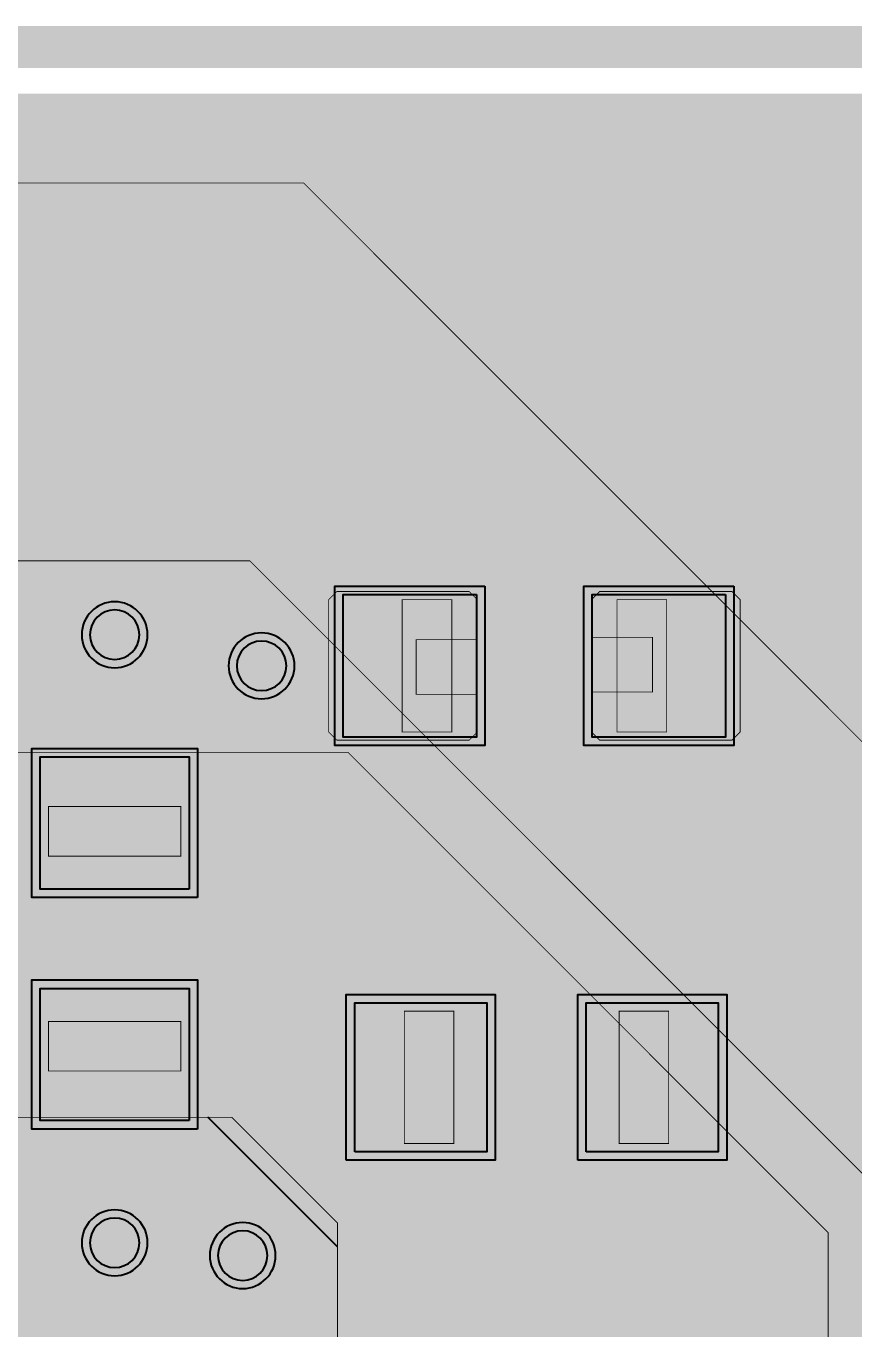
# Model space of a CAD drawing. Header units: millimetres. Extents: x -28.5 to 66.7, y -15.2 to 44.1.
# Drawn here: x 26.77 to 31.78, y 20.25 to 28.13 of the extents above; entities that cross this region are included whole.
import ezdxf

# ---------------------------------------------------------------- set-up
doc = ezdxf.new("R2010")
doc.units = ezdxf.units.MM
doc.header["$MEASUREMENT"] = 0
for name, color, linetype, true_color in [('Board-Outline-Layer', 7, 'Continuous', 0xff00ff), ('Bottom-Layer', 7, 'Continuous', 0x0000ff), ('Component-Marking-Layer', 7, 'Continuous', 0x66ffcc), ('Component-Shape-Layer', 7, 'Continuous', 0x00cccc), ('Hole-Layer', 7, 'Continuous', 0x222222), ('Inner1', 7, 'Continuous', 0x999966), ('Inner2', 7, 'Continuous', 0x008000), ('Multi-Layer', 7, 'Continuous', 0xc0c0c0), ('Pin-Soldering-Layer', 7, 'Continuous', 0xcc9999), ('Top-Layer', 7, 'Continuous', 0xff0000), ('Top-Paste-Mask-Layer', 7, 'Continuous', 0x808080), ('Top-Silkscreen-Layer', 7, 'Continuous', 0xffcc00), ('Top-Solder-Mask-Layer', 7, 'Continuous', 0x800080)]:
    doc.layers.add(name, color=color, linetype=linetype, true_color=true_color)

msp = doc.modelspace()

# ---------------------------------------------------------------- hatches: boundary and pattern name
at = {"layer": 'Bottom-Layer'}
for points in [[(4.9851, 4.9851), (4.4113, 5.4268), (3.7435, 5.7071), (3.0263, 5.8072), (2.3074, 5.7206), (1.6345, 5.4529), (1.0525, 5.022), (0.6001, 4.4566), (0.3073, 3.7942), (0.3073, 24.2059), (0.6117, 23.5245), (1.0849, 22.9474), (1.6934, 22.5153), (2.3942, 22.2588), (3.1379, 22.1961), (3.8718, 22.3315), (4.5441, 22.6555), (5.1072, 23.1451), (5.5215, 23.7659), (5.7576, 24.4738), (5.9961, 24.3165), (6.2801, 24.2846), (6.5476, 24.385), (6.7404, 24.596), (6.8164, 24.8714), (6.7591, 25.1514), (6.581, 25.3748), (6.3208, 25.4931), (6.0354, 25.4803), (5.7868, 25.3394), (5.6335, 25.9725), (5.3385, 26.5533), (4.9176, 27.0504), (4.3934, 27.4372), (3.7942, 27.6927), (34.2059, 27.6927), (33.5435, 27.4), (32.9781, 26.9476), (32.5472, 26.3655), (32.2795, 25.6927), (32.1928, 24.9737), (32.293, 24.2565), (32.5732, 23.5888), (33.015, 23.015), (33.5888, 22.5732), (34.2565, 22.293), (34.9737, 22.1928), (35.6927, 22.2795), (36.3656, 22.5472), (36.9476, 22.9781), (37.4, 23.5435), (37.6927, 24.2059), (37.6927, 3.7942), (37.4, 4.4566), (36.9476, 5.022), (36.3656, 5.4529), (35.6927, 5.7206), (34.9737, 5.8072), (34.2565, 5.7071), (33.5888, 5.4268), (33.015, 4.9851), (32.5732, 4.4113), (32.293, 3.7435), (32.1928, 3.0263), (32.2795, 2.3074), (32.5472, 1.6345), (32.9781, 1.0525), (33.5435, 0.6001), (34.2059, 0.3073), (3.7942, 0.3073), (4.4566, 0.6001), (5.022, 1.0525), (5.4529, 1.6345), (5.7206, 2.3074), (5.8072, 3.0263), (5.7071, 3.7435), (5.4268, 4.4113)], [(9.5352, 8.636), (9.5634, 8.4941), (9.6438, 8.3738), (10.9138, 7.1038), (11.0341, 7.0234), (11.176, 6.9952), (11.2522, 6.9952), (11.0858, 6.7385), (11.0973, 6.4329), (11.2827, 6.1896), (11.5743, 6.0973), (11.8659, 6.1896), (12.0513, 6.4329), (12.0628, 6.7385), (11.8964, 6.9952), (12.4194, 6.9952), (12.8286, 6.586), (12.9214, 6.3113), (13.1495, 6.1325), (13.4383, 6.1079), (13.6933, 6.2457), (13.8311, 6.5007), (13.8066, 6.7896), (13.6277, 7.0177), (13.3531, 7.1104), (12.8352, 7.6282), (12.7149, 7.7086), (12.573, 7.7369), (11.8965, 7.7369), (12.013, 7.8743), (12.074, 8.0439), (12.0718, 8.2241), (12.0067, 8.3922), (12.9026, 8.3922), (12.8285, 8.1419), (12.8887, 7.888), (13.0674, 7.6977), (13.317, 7.6216), (13.7078, 7.2308), (13.8281, 7.1504), (13.97, 7.1222), (23.114, 7.1222), (23.256, 7.1504), (23.3763, 7.2308), (23.4468, 7.3013), (23.4468, 6.4452), (23.0905, 6.0889), (23.1179, 6.3608), (23.0002, 6.6073), (22.7716, 6.7569), (22.4985, 6.7661), (22.2604, 6.6321), (22.1264, 6.394), (22.1356, 6.1209), (22.2852, 5.8923), (22.5318, 5.7746), (22.8036, 5.802), (20.5474, 3.5458), (16.2036, 3.5458), (16.0617, 3.5176), (15.9414, 3.4372), (14.3459, 1.8417), (14.1002, 1.768), (13.9221, 1.5834), (13.8572, 1.3353), (13.9221, 1.0871), (14.1002, 0.9026), (14.3459, 0.8289), (14.4209, 0.7538), (14.5413, 0.6734), (14.6832, 0.6452), (25.6541, 0.6452), (25.796, 0.6734), (25.9163, 0.7538), (33.6633, 8.5008), (33.7437, 8.6211), (33.7719, 8.763), (33.7719, 16.2851), (34.2306, 16.7438), (34.5052, 16.8366), (34.6841, 17.0647), (34.7087, 17.3535), (34.5709, 17.6085), (34.3158, 17.7463), (34.027, 17.7218), (33.7989, 17.5429), (33.7062, 17.2683), (33.3908, 16.9529), (33.3607, 17.0892), (33.2823, 17.2048), (32.719, 17.7681), (32.6285, 18.0395), (32.4054, 18.2187), (32.1209, 18.2485), (32.1209, 18.288), (32.0501, 18.506), (31.8647, 18.6407), (31.6355, 18.6407), (31.45, 18.506), (31.3792, 18.288), (31.3792, 17.4053), (31.3783, 17.4063), (31.3773, 17.4073), (30.9779, 17.8066), (30.9779, 22.479), (30.9497, 22.621), (30.8693, 22.7413), (29.0913, 24.5193), (28.971, 24.5997), (28.8291, 24.6279), (28.5394, 24.6279), (28.2796, 24.7565), (27.9918, 24.7217), (27.7702, 24.5348), (27.6873, 24.257), (27.7702, 23.9793), (27.9918, 23.7924), (28.2796, 23.7576), (28.5394, 23.8862), (28.6755, 23.8862), (30.2362, 22.3254), (30.2362, 17.653), (30.2644, 17.5111), (30.3448, 17.3908), (30.7442, 16.9914), (30.7442, 15.1396), (26.631, 11.0264), (24.9021, 11.0264), (24.873, 11.0515), (24.8421, 11.0743), (24.8872, 11.1194), (25.1619, 11.2122), (25.3407, 11.4403), (25.3653, 11.7291), (25.2275, 11.9841), (24.9725, 12.1219), (24.6836, 12.0974), (24.4555, 11.9185), (24.3628, 11.6439), (24.0118, 11.2929), (22.3787, 11.2929), (21.8339, 11.8376), (21.8339, 16.51), (21.8057, 16.6519), (21.7253, 16.7723), (21.3512, 17.1463), (21.6318, 17.2327), (21.8174, 17.4602), (21.8457, 17.7525), (21.7071, 18.0113), (21.4482, 18.1499), (21.156, 18.1217), (20.9285, 17.9361), (20.8421, 17.6555), (20.6909, 17.8066), (20.6909, 19.4044), (21.6081, 20.3216), (21.8827, 20.4144), (22.0616, 20.6425), (22.0861, 20.9313), (21.9484, 21.1864), (21.6933, 21.3241), (21.4045, 21.2996), (21.1764, 21.1207), (21.0836, 20.8461), (20.0578, 19.8203), (19.9774, 19.7), (19.9492, 19.558), (19.9492, 18.0403), (19.1754, 18.8141), (19.0827, 19.0887), (18.8546, 19.2676), (18.5658, 19.2921), (18.3107, 19.1543), (18.1729, 18.8993), (18.1975, 18.6105), (18.3764, 18.3824), (18.651, 18.2896), (20.7112, 16.2294), (20.7112, 15.7543), (19.1754, 17.2901), (19.0827, 17.5647), (18.8546, 17.7436), (18.5658, 17.7681), (18.3107, 17.6303), (18.1729, 17.3753), (18.1975, 17.0865), (18.3764, 16.8584), (18.651, 16.7656), (20.3556, 15.061), (20.3556, 8.5701), (20.3608, 8.5084), (20.3762, 8.4484), (20.3217, 8.4142), (20.272, 8.3735), (14.503, 8.3735), (13.8513, 9.0252), (13.7309, 9.1056), (13.589, 9.1339), (11.3296, 9.1339), (10.6579, 9.8056), (10.6579, 14.8617), (10.7872, 14.9911), (11.0513, 15.0765), (11.2307, 15.2882), (11.2717, 15.5627), (11.162, 15.8176), (10.9345, 15.9765), (10.6574, 15.9917), (10.4138, 15.8587), (10.2769, 15.6174), (10.2769, 17.4807), (10.6893, 17.8931), (10.8271, 17.6666), (11.0603, 17.5407), (11.3253, 17.5498), (11.5493, 17.6914), (11.6713, 17.9268), (11.6577, 18.1915), (11.5123, 18.4131), (11.2748, 18.531), (11.195, 18.7722), (11.0082, 18.9443), (10.7614, 19.0041), (10.5166, 18.9367), (10.3352, 18.7589), (10.2628, 18.5155), (9.6438, 17.8965), (9.5634, 17.7762), (9.5352, 17.6343)], [(24.3942, 18.093), (24.1411, 18.1598), (23.8885, 18.0913), (23.7037, 17.9059), (23.6361, 17.653), (23.7037, 17.4002), (23.8885, 17.2148), (24.1411, 17.1463), (24.3942, 17.2131), (24.3942, 16.3727), (24.3787, 16.3572), (24.1041, 16.2645), (23.9253, 16.0364), (23.9007, 15.7475), (24.0385, 15.4925), (24.2935, 15.3547), (24.5823, 15.3793), (24.8105, 15.5581), (24.9032, 15.8328), (25.0273, 15.9568), (25.1077, 16.0771), (25.1359, 16.2191), (25.1359, 17.347), (25.3231, 17.195), (25.5594, 17.1467), (25.7912, 17.2131), (25.7912, 16.5287), (25.7114, 16.4489), (25.4795, 16.3833), (25.3042, 16.218), (25.225, 15.9904), (25.2599, 15.7519), (25.4011, 15.5566), (25.6165, 15.4485), (25.8575, 15.4522), (26.0695, 15.5668), (26.3248, 15.4429), (26.6067, 15.4757), (26.8268, 15.655), (26.9159, 15.9245), (27.8213, 16.8298), (27.9017, 16.9501), (27.9299, 17.092), (27.9299, 20.5128), (27.9017, 20.6547), (27.8213, 20.7751), (27.8115, 20.7849), (27.7258, 21.0492), (27.5136, 21.2287), (27.2387, 21.2692), (26.9837, 21.1587), (26.8254, 20.9303), (26.8113, 20.6527), (26.9457, 20.4095), (27.1882, 20.2738), (27.1882, 18.093), (26.9564, 18.1594), (26.7201, 18.1111), (26.5329, 17.959), (26.5329, 20.5128), (26.5047, 20.6547), (26.4243, 20.7751), (26.4145, 20.7849), (26.3288, 21.0492), (26.1166, 21.2287), (25.8417, 21.2692), (25.5867, 21.1587), (25.4284, 20.9303), (25.4143, 20.6527), (25.5487, 20.4095), (25.7912, 20.2738), (25.7912, 18.093), (25.5594, 18.1594), (25.3231, 18.1111), (25.1359, 17.959), (25.1359, 20.5128), (25.1077, 20.6547), (25.0273, 20.7751), (25.0175, 20.7849), (24.9318, 21.0492), (24.7196, 21.2287), (24.4447, 21.2692), (24.1897, 21.1587), (24.0314, 20.9303), (24.0173, 20.6527), (24.1517, 20.4095), (24.3942, 20.2738)]]:
    msp.add_hatch(color=256, dxfattribs=at).paths.add_polyline_path(points)
at = {"layer": 'Component-Marking-Layer'}
for points in [[(30.5852, 24.6571, 1), (30.7051, 24.6571, 1)], [(30.5852, 24.6571, 1), (30.7051, 24.6571, 1)], [(27.6451, 21.8059, 1), (27.7651, 21.8059, 1)], [(27.6451, 21.8059, 1), (27.7651, 21.8059, 1)], [(28.9977, 21.3678, 1), (29.1176, 21.3678, 1)], [(28.9977, 21.3678, 1), (29.1176, 21.3678, 1)]]:
    msp.add_hatch(color=256, dxfattribs=at).paths.add_polyline_path(points)
at = {"layer": 'Inner1'}
for points in [[(0.3073, 3.7942), (0.3073, 24.2059), (0.6117, 23.5245), (1.0849, 22.9474), (1.6934, 22.5153), (2.3942, 22.2588), (3.1379, 22.1961), (3.8718, 22.3315), (4.5441, 22.6555), (5.1072, 23.1451), (5.5215, 23.7659), (5.7576, 24.4738), (5.9961, 24.3165), (6.2801, 24.2846), (6.5476, 24.385), (6.7404, 24.596), (6.8164, 24.8714), (6.7591, 25.1514), (6.581, 25.3748), (6.3208, 25.4931), (6.0354, 25.4803), (5.7868, 25.3394), (5.6335, 25.9725), (5.3385, 26.5533), (4.9176, 27.0504), (4.3934, 27.4372), (3.7942, 27.6927), (34.2059, 27.6927), (33.5435, 27.4), (32.9781, 26.9476), (32.5472, 26.3655), (32.2795, 25.6927), (32.1928, 24.9737), (32.293, 24.2565), (32.5732, 23.5888), (33.015, 23.015), (33.5888, 22.5732), (34.2565, 22.293), (34.9737, 22.1928), (35.6927, 22.2795), (36.3656, 22.5472), (36.9476, 22.9781), (37.4, 23.5435), (37.6927, 24.2059), (37.6927, 3.7942), (37.4, 4.4566), (36.9476, 5.022), (36.3656, 5.4529), (35.6927, 5.7206), (34.9737, 5.8072), (34.2565, 5.7071), (33.5888, 5.4268), (33.015, 4.9851), (32.5732, 4.4113), (32.293, 3.7435), (32.1928, 3.0263), (32.2795, 2.3074), (32.5472, 1.6345), (32.9781, 1.0525), (33.5435, 0.6001), (34.2059, 0.3073), (3.7942, 0.3073), (4.4566, 0.6001), (5.022, 1.0525), (5.4529, 1.6345), (5.7206, 2.3074), (5.8072, 3.0263), (5.7071, 3.7435), (5.4268, 4.4113), (4.9851, 4.9851), (4.4113, 5.4268), (3.7435, 5.7071), (3.0263, 5.8072), (2.3074, 5.7206), (1.6345, 5.4529), (1.0525, 5.022), (0.6001, 4.4566)], [(27.6873, 24.257), (27.7841, 23.9592), (28.0375, 23.7751), (28.3506, 23.7751), (28.604, 23.9592), (28.7008, 24.257), (28.604, 24.5549), (28.3506, 24.739), (28.0375, 24.739), (27.7841, 24.5549)], [(26.7983, 20.7668), (26.8951, 20.469), (27.1485, 20.2849), (27.4616, 20.2849), (27.715, 20.469), (27.8118, 20.7668), (27.715, 21.0647), (27.4616, 21.2488), (27.1485, 21.2488), (26.8951, 21.0647)]]:
    msp.add_hatch(color=256, dxfattribs=at).paths.add_polyline_path(points)
at = {"layer": 'Inner2'}
for points in [[(7.4708, 1.9304), (11.9513, 1.9304), (12.014, 1.9206), (12.0774, 1.9173), (12.1408, 1.9206), (12.2035, 1.9304), (12.446, 1.9304), (12.4849, 1.9381), (12.5179, 1.9602), (13.4762, 2.9185), (15.0989, 2.9185), (16.1842, 1.8332), (16.2172, 1.8111), (16.256, 1.8034), (23.876, 1.8034), (23.9149, 1.8111), (23.9479, 1.8332), (24.9639, 2.8492), (24.9859, 2.8821), (24.9936, 2.921), (24.9936, 3.821), (29.3958, 8.2232), (29.8128, 8.2232), (30.6602, 7.3759), (30.6931, 7.3539), (30.732, 7.3461), (31.5778, 7.3461), (31.6167, 7.3539), (31.6496, 7.3759), (32.5699, 8.2962), (32.5919, 8.3291), (32.5997, 8.368), (32.5997, 17.4231), (32.6884, 17.576), (32.7193, 17.7501), (32.6884, 17.9242), (32.5997, 18.0771), (32.5997, 20.5174), (32.5919, 20.5563), (32.5699, 20.5893), (28.6033, 24.5558), (28.5524, 24.6154), (28.4929, 24.6663), (28.1953, 24.9639), (28.1623, 24.9859), (28.1234, 24.9936), (24.13, 24.9936), (24.0912, 24.9859), (24.0582, 24.9639), (23.199, 24.1046), (17.3857, 24.1046), (15.9766, 25.5137), (15.9766, 26.247), (16.8061, 27.0765), (28.406, 27.0765), (33.8075, 21.675), (33.8075, 17.5546), (33.7319, 17.4107), (33.7058, 17.2502), (33.7319, 17.0898), (33.8075, 16.9458), (33.8075, 15.5544), (33.7319, 15.4104), (33.7058, 15.25), (33.7319, 15.0895), (33.8075, 14.9455), (33.8075, 14.0545), (33.7319, 13.9106), (33.7058, 13.7501), (33.7319, 13.5896), (33.8075, 13.4457), (33.8075, 12.5544), (33.7319, 12.4104), (33.7058, 12.25), (33.7319, 12.0895), (33.8075, 11.9455), (33.8075, 11.0545), (33.7319, 10.9106), (33.7058, 10.7501), (33.7319, 10.5896), (33.8075, 10.4457), (33.8075, 9.5544), (33.7319, 9.4104), (33.7058, 9.25), (33.7319, 9.0895), (33.8075, 8.9455), (33.8075, 6.9001), (30.946, 4.0386), (28.5751, 4.0386), (28.5362, 4.0309), (28.5032, 4.0089), (24.8017, 0.3073), (7.9777, 0.3073), (7.115, 1.17), (7.115, 1.5746)], [(13.3397, 22.8023), (13.2825, 22.8023), (13.0225, 23.0622), (12.9896, 23.0843), (12.9507, 23.092), (10.3575, 23.092), (9.9492, 23.5003), (9.9492, 24.8561), (10.1437, 25.0506), (15.8315, 25.0506), (17.2202, 23.662), (17.2531, 23.64), (17.292, 23.6322), (28.6752, 23.6322), (31.5215, 20.786), (31.5215, 11.103), (27.3781, 6.9596), (22.2738, 6.9596), (22.2349, 6.9519), (22.202, 6.9299), (21.3165, 6.0444), (20.7816, 6.0444), (20.601, 6.225), (20.601, 7.2611), (20.8513, 7.5114), (25.6035, 7.5114), (25.6424, 7.5191), (25.6753, 7.5412), (26.1416, 8.0074), (26.3486, 7.9462), (26.5623, 7.9766), (26.7439, 8.0932), (26.8606, 8.2749), (26.891, 8.4886), (26.8297, 8.6956), (27.214, 9.0798), (27.4625, 9.0902), (27.6761, 9.2175), (27.8034, 9.4311), (27.8138, 9.6796), (30.4249, 12.2907), (30.4469, 12.3237), (30.4547, 12.3626), (30.4547, 15.7234), (30.4747, 15.872), (30.4547, 16.0205), (30.4547, 16.891), (30.4469, 16.9299), (30.4249, 16.9629), (29.9169, 17.4709), (29.8839, 17.4929), (29.8451, 17.5006), (26.1011, 17.5006), (26.1011, 17.653), (26.0259, 17.9337), (25.8205, 18.1392), (25.5398, 18.2144), (25.2591, 18.1392), (25.0537, 17.9337), (24.9784, 17.653), (24.9784, 17.5006), (24.0451, 17.5006), (23.3412, 18.2046), (23.3121, 18.2613), (23.272, 18.3107), (23.0196, 18.5631), (28.2594, 18.5631), (28.2992, 18.571), (28.333, 18.5936), (28.7276, 18.9882), (28.7502, 19.022), (28.7581, 19.0618), (28.7581, 20.8866), (28.7502, 20.9264), (28.7276, 20.9602), (28.0883, 21.5995), (28.0545, 21.6221), (28.0146, 21.63), (21.4245, 21.63), (21.3846, 21.6221), (21.3508, 21.5995), (20.7544, 21.0031), (20.7318, 20.9693), (20.7239, 20.9294), (20.7239, 20.6864), (19.7277, 20.6864), (19.6371, 20.7369), (19.5349, 20.7544), (15.5149, 20.7544), (13.557, 22.7122), (13.4573, 22.7789)]]:
    msp.add_hatch(color=256, dxfattribs=at).paths.add_polyline_path(points)
h = msp.add_hatch(dxfattribs=at)
h.set_pattern_fill('ANSI37', color=256, style=0)
h.set_pattern_definition([(45, (0, 0), (-2.24506, 2.24506), []), (135, (0, 0), (-2.24506, -2.24506), [])])
h.paths.add_polyline_path([(21.4245, 21.5259), (20.828, 20.9294), (20.828, 20.3395), (22.5003, 18.6672), (28.2594, 18.6672), (28.6539, 19.0618), (28.6539, 20.8866), (28.0146, 21.5259)])
at = {"layer": 'Pin-Soldering-Layer'}
for points in [[(29.0451, 24.657), (29.0451, 23.857), (29.3451, 23.857), (29.3451, 24.657)], [(29.0451, 24.657), (29.0451, 23.857), (29.3451, 23.857), (29.3451, 24.657)], [(30.6451, 24.657), (30.6451, 23.857), (30.3451, 23.857), (30.3451, 24.657)], [(30.6451, 24.657), (30.6451, 23.857), (30.3451, 23.857), (30.3451, 24.657)], [(27.7051, 23.406), (26.9051, 23.406), (26.9051, 23.106), (27.7051, 23.106)], [(27.7051, 23.406), (26.9051, 23.406), (26.9051, 23.106), (27.7051, 23.106)], [(29.0578, 21.3678), (29.0578, 22.1678), (29.3578, 22.1678), (29.3578, 21.3678)], [(29.0578, 21.3678), (29.0578, 22.1678), (29.3578, 22.1678), (29.3578, 21.3678)], [(30.6578, 21.3678), (30.6578, 22.1678), (30.3578, 22.1678), (30.3578, 21.3678)], [(30.6578, 21.3678), (30.6578, 22.1678), (30.3578, 22.1678), (30.3578, 21.3678)], [(27.7051, 21.806), (26.9051, 21.806), (26.9051, 22.106), (27.7051, 22.106)], [(27.7051, 21.806), (26.9051, 21.806), (26.9051, 22.106), (27.7051, 22.106)]]:
    msp.add_hatch(color=256, dxfattribs=at).paths.add_polyline_path(points)
at = {"layer": 'Top-Layer'}
for points in [[(0.3073, 3.7942), (0.3073, 24.2059), (0.6117, 23.5245), (1.0849, 22.9474), (1.6934, 22.5153), (2.3942, 22.2588), (3.1379, 22.1961), (3.8718, 22.3315), (4.5441, 22.6555), (5.1072, 23.1451), (5.5215, 23.7659), (5.7576, 24.4738), (5.9753, 24.3245), (6.2356, 24.2807), (6.4902, 24.3506), (6.6916, 24.5212), (6.8478, 24.5212), (6.8478, 24.46), (6.9378, 24.2427), (7.1551, 24.1527), (7.9551, 24.1527), (8.1472, 24.2201), (8.255, 24.3928), (8.3047, 24.2816), (8.3937, 24.1984), (8.3937, 23.9526), (8.2867, 23.8408), (8.2477, 23.691), (8.2477, 22.791), (8.3377, 22.5737), (8.555, 22.4837), (9.355, 22.4837), (9.5286, 22.5374), (9.6415, 22.6797), (10.1237, 22.6797), (10.1543, 22.6805), (10.1849, 22.6831), (12.9405, 22.6831), (13.1136, 22.4783), (13.367, 22.3905), (13.6296, 22.4443), (13.8281, 22.6246), (13.9019, 22.5941), (13.9811, 22.5838), (14.5261, 22.5838), (14.7434, 22.6738), (14.8335, 22.8911), (14.8335, 23.1024), (14.9349, 23.1469), (15.0223, 23.2149), (15.3809, 23.5735), (15.3956, 23.5724), (15.4102, 23.5721), (15.8795, 23.5721), (15.9394, 23.5531), (16.0019, 23.5467), (16.26, 23.5467), (16.4166, 23.4049), (16.5124, 23.3459), (16.6229, 23.3254), (17.6665, 23.3254), (17.7841, 23.3488), (17.8838, 23.4154), (18.0625, 23.5941), (18.1291, 23.6938), (18.1525, 23.8114), (18.1525, 26.1652), (18.1291, 26.2828), (18.0625, 26.3825), (17.7527, 26.6923), (17.653, 26.7589), (17.5354, 26.7823), (16.7056, 26.7823), (16.588, 26.7589), (16.4883, 26.6923), (16.1787, 26.3827), (16.1121, 26.283), (16.0887, 26.1654), (16.0887, 24.7092), (15.8711, 24.4915), (15.4102, 24.4915), (15.3649, 24.4882), (15.3205, 24.4782), (15.2064, 24.4782), (15.0353, 24.4441), (14.8902, 24.3472), (14.854, 24.311), (14.854, 24.6411), (15.399, 25.1861), (15.4656, 25.2858), (15.489, 25.4034), (15.489, 27.1814), (15.4656, 27.299), (15.399, 27.3987), (15.272, 27.5257), (15.1722, 27.5924), (15.0546, 27.6157), (13.6894, 27.6157), (13.5718, 27.5924), (13.4721, 27.5257), (13.4195, 27.4732), (13.367, 27.5257), (13.2672, 27.5924), (13.1496, 27.6157), (11.8796, 27.6157), (11.762, 27.5924), (11.6623, 27.5257), (11.5353, 27.3987), (11.4687, 27.299), (11.4453, 27.1814), (11.4453, 25.0227), (11.3713, 24.9487), (10.1016, 24.9487), (9.984, 24.9253), (9.8843, 24.8587), (9.6623, 24.6367), (9.6623, 25.3241), (9.5722, 25.5414), (9.3549, 25.6314), (8.5549, 25.6314), (8.3628, 25.564), (8.255, 25.3913), (8.1472, 25.564), (7.9551, 25.6314), (7.1551, 25.6314), (6.9378, 25.5414), (6.8478, 25.3241), (6.8478, 25.2629), (6.6916, 25.2629), (6.6374, 25.3249), (6.5754, 25.3791), (6.5754, 26.0563), (6.6373, 26.1103), (6.6914, 26.1722), (6.8477, 26.1722), (6.8477, 26.0931), (6.9377, 25.8757), (7.155, 25.7857), (7.955, 25.7857), (8.1723, 25.8757), (8.2623, 26.0931), (8.2623, 26.9931), (8.1723, 27.2104), (7.955, 27.3004), (7.155, 27.3004), (6.9377, 27.2104), (6.8477, 26.9931), (6.8477, 26.9139), (6.6918, 26.9139), (6.4156, 27.1179), (6.073, 27.1411), (5.7719, 26.9763), (5.6068, 26.6751), (5.6299, 26.3326), (5.8338, 26.0563), (5.8338, 25.3791), (5.8098, 25.3598), (5.7868, 25.3394), (5.6335, 25.9725), (5.3385, 26.5533), (4.9176, 27.0504), (4.3934, 27.4372), (3.7942, 27.6927), (34.2059, 27.6927), (33.5435, 27.4), (32.9781, 26.9476), (32.5472, 26.3655), (32.2795, 25.6927), (32.1928, 24.9737), (32.293, 24.2565), (32.5732, 23.5888), (33.015, 23.015), (33.5888, 22.5732), (34.2565, 22.293), (34.9737, 22.1928), (35.6927, 22.2795), (36.3656, 22.5472), (36.9476, 22.9781), (37.4, 23.5435), (37.6927, 24.2059), (37.6927, 3.7942), (37.4, 4.4566), (36.9476, 5.022), (36.3656, 5.4529), (35.6927, 5.7206), (34.9737, 5.8072), (34.2565, 5.7071), (33.5888, 5.4268), (33.015, 4.9851), (32.5732, 4.4113), (32.293, 3.7435), (32.1928, 3.0263), (32.2795, 2.3074), (32.5472, 1.6345), (32.9781, 1.0525), (33.5435, 0.6001), (34.2059, 0.3073), (3.7942, 0.3073), (4.4566, 0.6001), (5.022, 1.0525), (5.4529, 1.6345), (5.7206, 2.3074), (5.8072, 3.0263), (5.7071, 3.7435), (5.4268, 4.4113), (4.9851, 4.9851), (4.4113, 5.4268), (3.7435, 5.7071), (3.0263, 5.8072), (2.3074, 5.7206), (1.6345, 5.4529), (1.0525, 5.022), (0.6001, 4.4566)], [(27.6873, 24.257), (27.7466, 24.0192), (27.9105, 23.8371), (28.1408, 23.7531), (28.3835, 23.7871), (28.485, 23.5947), (28.6885, 23.5177), (29.4949, 23.5177), (29.7123, 23.6077), (29.8023, 23.825), (29.8023, 24.6891), (29.7123, 24.9064), (29.4949, 24.9964), (28.6885, 24.9964), (28.485, 24.9194), (28.3835, 24.727), (28.1408, 24.761), (27.9105, 24.677), (27.7466, 24.4948)], [(29.3498, 21.0592), (29.1835, 21.0261), (29.0426, 20.932), (28.6108, 20.5001), (28.6079, 20.5001), (28.3906, 20.4101), (28.3006, 20.1928), (28.3006, 19.1928), (28.3906, 18.9754), (28.6079, 18.8854), (29.2079, 18.8854), (29.4253, 18.9754), (29.5153, 19.1928), (29.5153, 20.1761), (29.5297, 20.1905), (30.1859, 20.1905), (30.2003, 20.1761), (30.2003, 19.1928), (30.2903, 18.9754), (30.5076, 18.8854), (31.1076, 18.8854), (31.302, 18.9547), (31.4088, 19.1314), (32.1145, 19.1314), (32.1145, 18.2472), (31.883, 18.135), (31.7364, 17.9235), (31.7127, 17.6672), (31.8178, 17.4323), (32.0248, 17.2794), (32.2802, 17.2479), (32.2802, 17.1002), (32.3702, 16.8829), (32.5876, 16.7929), (33.8376, 16.7929), (33.8962, 16.7985), (33.9526, 16.8152), (34.2617, 16.7459), (34.5515, 16.8735), (34.709, 17.1484), (34.6725, 17.463), (34.4563, 17.6945), (34.1449, 17.7524), (34.1449, 17.8295), (34.1886, 17.8731), (34.2552, 17.9728), (34.2786, 18.0905), (34.2786, 20.1225), (34.2552, 20.2401), (34.1886, 20.3398), (33.8584, 20.67), (33.7587, 20.7366), (33.6411, 20.76), (32.7521, 20.76), (32.6345, 20.7366), (32.5347, 20.67), (32.2045, 20.3398), (32.1707, 20.2995), (32.1441, 20.2541), (31.4088, 20.2541), (31.302, 20.4308), (31.1076, 20.5001), (31.1048, 20.5001), (30.9922, 20.6127), (30.9922, 21.0124), (31.187, 21.1131), (31.2651, 21.3178), (31.2651, 22.2178), (31.2375, 22.3451), (31.1598, 22.4495), (31.1598, 23.5615), (31.2691, 23.6736), (31.309, 23.825), (31.309, 24.6891), (31.219, 24.9064), (31.0017, 24.9964), (30.1952, 24.9964), (29.9779, 24.9064), (29.8878, 24.6891), (29.8878, 23.825), (29.9277, 23.6736), (30.0371, 23.5615), (30.0371, 22.5005), (29.9013, 22.3872), (29.8504, 22.2178), (29.8504, 21.3178), (29.8881, 21.1705), (29.9918, 21.0592)], [(29.4949, 24.6891), (29.4949, 23.825), (28.6885, 23.825), (28.6885, 24.6891)], [(31.0017, 24.6891), (31.0017, 23.825), (30.1952, 23.825), (30.1952, 24.6891)], [(27.7551, 22.9061), (26.8551, 22.9061), (26.8551, 23.7061), (27.7551, 23.7061)], [(24.511, 20.2601), (24.7663, 20.3291), (24.9521, 20.5173), (25.0177, 20.7735), (24.9454, 21.0278), (24.9454, 21.1987), (24.961, 21.1987), (25.1005, 21.2321), (25.2096, 21.3252), (25.3186, 21.2321), (25.4581, 21.1987), (25.4737, 21.1987), (25.4737, 21.0278), (25.4014, 20.7735), (25.467, 20.5173), (25.6528, 20.3291), (25.9081, 20.2601), (26.1633, 20.3291), (26.3491, 20.5173), (26.4147, 20.7735), (26.3424, 21.0278), (26.3424, 21.1987), (26.3581, 21.1987), (26.4975, 21.2321), (26.6066, 21.3252), (26.7156, 21.2321), (26.8551, 21.1987), (26.8707, 21.1987), (26.8707, 21.0278), (26.7984, 20.7735), (26.864, 20.5173), (27.0498, 20.3291), (27.3051, 20.2601), (27.5603, 20.3291), (27.7461, 20.5173), (27.8117, 20.7735), (27.7394, 21.0278), (27.7394, 21.1987), (27.7551, 21.1987), (27.9724, 21.2887), (28.0624, 21.506), (28.0624, 22.306), (27.9724, 22.5233), (27.7551, 22.6134), (26.8551, 22.6134), (26.7156, 22.5799), (26.6066, 22.4869), (26.4975, 22.5799), (26.3581, 22.6134), (25.4581, 22.6134), (25.3186, 22.5799), (25.2096, 22.4869), (25.1005, 22.5799), (24.961, 22.6134), (24.061, 22.6134), (23.8437, 22.5233), (23.7537, 22.306), (23.7537, 21.506), (23.8437, 21.2887), (24.061, 21.1987), (24.0767, 21.1987), (24.0767, 21.0278), (24.0044, 20.7735), (24.07, 20.5173), (24.2558, 20.3291)], [(27.7551, 21.506), (26.8551, 21.506), (26.8551, 22.306), (27.7551, 22.306)], [(28.7577, 21.3178), (28.7577, 22.2178), (29.5577, 22.2178), (29.5577, 21.3178)], [(30.1578, 21.3178), (30.1578, 22.2178), (30.9578, 22.2178), (30.9578, 21.3178)]]:
    msp.add_hatch(color=256, dxfattribs=at).paths.add_polyline_path(points)
at = {"layer": 'Top-Paste-Mask-Layer'}
for points in [[(28.65, 23.8071), (29.45, 23.8071), (29.5001, 23.8571), (29.5001, 24.085), (29.13, 24.085), (29.13, 24.415), (29.5001, 24.415), (29.5001, 24.6571), (29.45, 24.7071), (28.65, 24.7071), (28.6001, 24.6571), (28.6001, 23.8571)], [(28.65, 23.8071), (29.45, 23.8071), (29.5001, 23.8571), (29.5001, 24.085), (29.13, 24.085), (29.13, 24.415), (29.5001, 24.415), (29.5001, 24.6571), (29.45, 24.7071), (28.65, 24.7071), (28.6001, 24.6571), (28.6001, 23.8571)], [(31.0401, 24.707), (30.2401, 24.707), (30.1901, 24.657), (30.1901, 24.4291), (30.5601, 24.4291), (30.5601, 24.0991), (30.1901, 24.0991), (30.1901, 23.857), (30.2401, 23.807), (31.0401, 23.807), (31.0901, 23.857), (31.0901, 24.657)], [(31.0401, 24.707), (30.2401, 24.707), (30.1901, 24.657), (30.1901, 24.4291), (30.5601, 24.4291), (30.5601, 24.0991), (30.1901, 24.0991), (30.1901, 23.857), (30.2401, 23.807), (31.0401, 23.807), (31.0901, 23.857), (31.0901, 24.657)], [(27.7551, 22.9061), (26.8551, 22.9061), (26.8551, 23.7061), (27.7551, 23.7061)], [(27.7551, 21.506), (26.8551, 21.506), (26.8551, 22.306), (27.7551, 22.306)], [(28.7577, 21.3178), (28.7577, 22.2178), (29.5577, 22.2178), (29.5577, 21.3178)], [(30.1578, 21.3178), (30.1578, 22.2178), (30.9578, 22.2178), (30.9578, 21.3178)]]:
    msp.add_hatch(color=256, dxfattribs=at).paths.add_polyline_path(points)
at = {"layer": 'Top-Solder-Mask-Layer'}
for points in [[(29.5457, 24.7399), (29.5457, 23.7742), (28.6377, 23.7742), (28.6377, 24.7399)], [(31.0525, 24.7399), (31.0525, 23.7742), (30.1444, 23.7742), (30.1444, 24.7399)], [(27.8059, 22.8553), (26.8043, 22.8553), (26.8043, 23.7569), (27.8059, 23.7569)], [(27.8059, 21.4552), (26.8043, 21.4552), (26.8043, 22.3568), (27.8059, 22.3568)], [(28.7069, 21.267), (28.7069, 22.2686), (29.6085, 22.2686), (29.6085, 21.267)], [(30.107, 21.267), (30.107, 22.2686), (31.0086, 22.2686), (31.0086, 21.267)]]:
    msp.add_hatch(color=256, dxfattribs=at).paths.add_polyline_path(points)

# ---------------------------------------------------------------- linework, layer by layer
at = {"layer": 'Board-Outline-Layer', "const_width": 0.254}
msp.add_lwpolyline([(0, 3), (0, 25.0001, -0.414), (3, 28.0001), (35.0001, 28.0001, -0.414), (38.0001, 25.0001), (38.0001, 3, -0.414), (35.0001, 0), (3, 0, -0.414)], format="xyb", close=True, dxfattribs=at)
at = {"layer": 'Bottom-Layer'}
for points, const_width in [([(3.7942, 27.6927), (34.2059, 27.6927), (33.5435, 27.4), (32.9781, 26.9476), (32.5472, 26.3655), (32.2795, 25.6927), (32.1928, 24.9737), (32.293, 24.2565), (32.5732, 23.5888), (33.015, 23.015), (33.5888, 22.5732), (34.2565, 22.293), (34.9737, 22.1928), (35.6927, 22.2795), (36.3656, 22.5472), (36.9476, 22.9781), (37.4, 23.5435), (37.6927, 24.2059), (37.6927, 3.7942)], 0.0508), ([(30.9779, 17.8066), (30.9779, 22.479), (30.9497, 22.621), (30.8693, 22.7413), (29.0913, 24.5193), (28.971, 24.5997), (28.8291, 24.6279), (28.5394, 24.6279), (28.2796, 24.7565), (27.9918, 24.7217), (27.7702, 24.5348), (27.6873, 24.257), (27.7702, 23.9793), (27.9918, 23.7924), (28.2796, 23.7576), (28.5394, 23.8862), (28.6755, 23.8862), (30.2362, 22.3254), (30.2362, 17.653)], 0.0508), ([(28.8291, 24.257), (28.1941, 24.257)], 0.127), ([(30.6071, 22.479), (28.8291, 24.257)], 0.127), ([(30.6071, 17.653), (30.6071, 22.479)], 0.127), ([(27.9299, 17.092), (27.9299, 20.5128), (27.9017, 20.6547), (27.8213, 20.7751), (27.8115, 20.7849), (27.7258, 21.0492), (27.5136, 21.2287), (27.2387, 21.2692), (26.9837, 21.1587), (26.8254, 20.9303), (26.8113, 20.6527), (26.9457, 20.4095), (27.1882, 20.2738), (27.1882, 18.093)], 0.0508), ([(27.5591, 20.5128), (27.3051, 20.7668)], 0.127), ([(27.5591, 17.092), (27.5591, 20.5128)], 0.127)]:
    msp.add_lwpolyline(points, dxfattribs=dict(at, const_width=const_width))
at = {"layer": 'Component-Marking-Layer', "const_width": 0.129}
for points in [[(30.5852, 24.6571, 1), (30.7051, 24.6571), (30.7051, 24.6571, 1), (30.5852, 24.6571)], [(30.5852, 24.6571, 1), (30.7051, 24.6571), (30.7051, 24.6571, 1), (30.5852, 24.6571)], [(27.6451, 21.8059, 1), (27.7651, 21.8059), (27.7651, 21.8059, 1), (27.6451, 21.8059)], [(27.6451, 21.8059, 1), (27.7651, 21.8059), (27.7651, 21.8059, 1), (27.6451, 21.8059)], [(28.9977, 21.3678, 1), (29.1176, 21.3678), (29.1176, 21.3678, 1), (28.9977, 21.3678)], [(28.9977, 21.3678, 1), (29.1176, 21.3678), (29.1176, 21.3678, 1), (28.9977, 21.3678)]]:
    msp.add_lwpolyline(points, format="xyb", dxfattribs=at)
at = {"layer": 'Component-Shape-Layer', "const_width": 0.0508}
for points in [[(30.6451, 24.657), (30.6451, 23.857), (29.0451, 23.857), (29.0451, 24.657)], [(30.6451, 24.657), (30.6451, 23.857), (29.0451, 23.857), (29.0451, 24.657)], [(27.7051, 21.806), (26.9051, 21.806), (26.9051, 23.406), (27.7051, 23.406)], [(27.7051, 21.806), (26.9051, 21.806), (26.9051, 23.406), (27.7051, 23.406)], [(29.0578, 21.3678), (29.0578, 22.1678), (30.6578, 22.1678), (30.6578, 21.3678)], [(29.0578, 21.3678), (29.0578, 22.1678), (30.6578, 22.1678), (30.6578, 21.3678)]]:
    msp.add_lwpolyline(points, close=True, dxfattribs=at)
at = {"layer": 'Hole-Layer'}
for points in [[(27.1552, 24.4453, 1), (27.4549, 24.4453, 1)], [(28.0442, 24.257, 1), (28.3439, 24.257, 1)], [(27.1552, 20.7668, 1), (27.4549, 20.7668, 1)], [(27.9299, 20.6897, 1), (28.2296, 20.6897, 1)]]:
    msp.add_lwpolyline(points, format="xyb", close=True, dxfattribs=at)
at = {"layer": 'Inner1', "const_width": 0.0508}
msp.add_lwpolyline([(3.7942, 27.6927), (34.2059, 27.6927), (33.5435, 27.4), (32.9781, 26.9476), (32.5472, 26.3655), (32.2795, 25.6927), (32.1928, 24.9737), (32.293, 24.2565), (32.5732, 23.5888), (33.015, 23.015), (33.5888, 22.5732), (34.2565, 22.293), (34.9737, 22.1928), (35.6927, 22.2795), (36.3656, 22.5472), (36.9476, 22.9781), (37.4, 23.5435), (37.6927, 24.2059), (37.6927, 3.7942)], dxfattribs=at)
for points in [[(27.6873, 24.257), (27.7841, 23.9592), (28.0375, 23.7751), (28.3506, 23.7751), (28.604, 23.9592), (28.7008, 24.257), (28.604, 24.5549), (28.3506, 24.739), (28.0375, 24.739), (27.7841, 24.5549)], [(26.7983, 20.7668), (26.8951, 20.469), (27.1485, 20.2849), (27.4616, 20.2849), (27.715, 20.469), (27.8118, 20.7668), (27.715, 21.0647), (27.4616, 21.2488), (27.1485, 21.2488), (26.8951, 21.0647)]]:
    msp.add_lwpolyline(points, close=True, dxfattribs=at)
at = {"layer": 'Inner2'}
for points, const_width in [([(33.9091, 6.858), (33.9091, 21.717), (28.4481, 27.1781), (16.764, 27.1781), (15.875, 26.2891), (15.875, 25.4716), (17.3436, 24.003), (23.241, 24.003), (24.13, 24.892), (28.1234, 24.892), (32.4981, 20.5174), (32.4981, 8.368)], 0.00508), ([(32.5997, 18.0771), (32.5997, 20.5174), (32.5919, 20.5563), (32.5699, 20.5893), (28.6033, 24.5558), (28.5524, 24.6154), (28.4929, 24.6663), (28.1953, 24.9639), (28.1623, 24.9859), (28.1234, 24.9936), (24.13, 24.9936), (24.0912, 24.9859), (24.0582, 24.9639), (23.199, 24.1046), (17.3857, 24.1046), (15.9766, 25.5137), (15.9766, 26.247), (16.8061, 27.0765), (28.406, 27.0765), (33.8075, 21.675), (33.8075, 17.5546)], 0.0508), ([(17.292, 23.6322), (28.6752, 23.6322), (31.5215, 20.786), (31.5215, 11.103)], 0.0508), ([(28.7581, 19.0618), (28.7581, 20.8866), (28.7502, 20.9264), (28.7276, 20.9602), (28.0883, 21.5995), (28.0545, 21.6221), (28.0146, 21.63), (21.4245, 21.63)], 0.0508)]:
    msp.add_lwpolyline(points, dxfattribs=dict(at, const_width=const_width))
at = {"layer": 'Inner2', "const_width": 0.00508}
for points in [[(10.1016, 25.1522), (9.8476, 24.8982), (9.8476, 23.4582), (10.3154, 22.9904), (12.9507, 22.9904), (15.3563, 20.5848), (20.8173, 20.5848), (24.003, 17.399), (29.8451, 17.399), (30.3531, 16.891), (30.3531, 12.3626), (25.6035, 7.613), (20.8092, 7.613), (20.4994, 7.3032), (20.4994, 6.1829), (20.7395, 5.9428), (21.3586, 5.9428), (22.2738, 6.858), (27.4202, 6.858), (31.6231, 11.0609), (31.6231, 20.828), (28.7173, 23.7338), (17.292, 23.7338), (15.8736, 25.1522)], [(21.4245, 21.5259), (20.828, 20.9294), (20.828, 20.3395), (22.5003, 18.6672), (28.2594, 18.6672), (28.6539, 19.0618), (28.6539, 20.8866), (28.0146, 21.5259)]]:
    msp.add_lwpolyline(points, close=True, dxfattribs=at)
at = {"layer": 'Multi-Layer'}
for points in [[(27.1056, 24.4453, 1), (27.5044, 24.4453), (27.5044, 24.4453, 1), (27.1056, 24.4453)], [(27.9947, 24.257, 1), (28.3934, 24.257), (28.3934, 24.257, 1), (27.9947, 24.257)], [(27.1057, 20.7668, 1), (27.5044, 20.7668), (27.5044, 20.7668, 1), (27.1057, 20.7668)], [(27.8804, 20.6897, 1), (28.2791, 20.6897), (28.2791, 20.6897, 1), (27.8804, 20.6897)]]:
    msp.add_lwpolyline(points, format="xyb", dxfattribs=at)
at = {"layer": 'Pin-Soldering-Layer', "const_width": 0.00508}
for points in [[(29.0451, 24.657), (29.0451, 23.857), (29.3451, 23.857), (29.3451, 24.657)], [(29.0451, 24.657), (29.0451, 23.857), (29.3451, 23.857), (29.3451, 24.657)], [(30.6451, 24.657), (30.6451, 23.857), (30.3451, 23.857), (30.3451, 24.657)], [(30.6451, 24.657), (30.6451, 23.857), (30.3451, 23.857), (30.3451, 24.657)], [(27.7051, 23.406), (26.9051, 23.406), (26.9051, 23.106), (27.7051, 23.106)], [(27.7051, 23.406), (26.9051, 23.406), (26.9051, 23.106), (27.7051, 23.106)], [(29.0578, 21.3678), (29.0578, 22.1678), (29.3578, 22.1678), (29.3578, 21.3678)], [(29.0578, 21.3678), (29.0578, 22.1678), (29.3578, 22.1678), (29.3578, 21.3678)], [(30.6578, 21.3678), (30.6578, 22.1678), (30.3578, 22.1678), (30.3578, 21.3678)], [(30.6578, 21.3678), (30.6578, 22.1678), (30.3578, 22.1678), (30.3578, 21.3678)], [(27.7051, 21.806), (26.9051, 21.806), (26.9051, 22.106), (27.7051, 22.106)], [(27.7051, 21.806), (26.9051, 21.806), (26.9051, 22.106), (27.7051, 22.106)]]:
    msp.add_lwpolyline(points, close=True, dxfattribs=at)
at = {"layer": 'Top-Layer'}
for points, const_width in [([(3.7942, 27.6927), (34.2059, 27.6927), (33.5435, 27.4), (32.9781, 26.9476), (32.5472, 26.3655), (32.2795, 25.6927), (32.1928, 24.9737), (32.293, 24.2565), (32.5732, 23.5888), (33.015, 23.015), (33.5888, 22.5732), (34.2565, 22.293), (34.9737, 22.1928), (35.6927, 22.2795), (36.3656, 22.5472), (36.9476, 22.9781), (37.4, 23.5435), (37.6927, 24.2059), (37.6927, 3.7942)], 0.0508), ([(32.1441, 20.2541), (31.4088, 20.2541), (31.302, 20.4308), (31.1076, 20.5001), (31.1048, 20.5001), (30.9922, 20.6127), (30.9922, 21.0124), (31.187, 21.1131), (31.2651, 21.3178), (31.2651, 22.2178), (31.2375, 22.3451), (31.1598, 22.4495), (31.1598, 23.5615), (31.2691, 23.6736), (31.309, 23.825), (31.309, 24.6891), (31.219, 24.9064), (31.0017, 24.9964), (30.1952, 24.9964), (29.9779, 24.9064), (29.8878, 24.6891), (29.8878, 23.825), (29.9277, 23.6736), (30.0371, 23.5615), (30.0371, 22.5005), (29.9013, 22.3872), (29.8504, 22.2178), (29.8504, 21.3178), (29.8881, 21.1705), (29.9918, 21.0592), (29.3498, 21.0592), (29.1835, 21.0261), (29.0426, 20.932), (28.6108, 20.5001), (28.6079, 20.5001), (28.3906, 20.4101), (28.3006, 20.1928)], 0.0508), ([(27.305, 23.3061), (27.305, 24.4453)], 0.254), ([(30.5984, 21.8085), (30.5984, 24.257)], 0.508), ([(28.1941, 24.257), (29.0831, 24.257)], 0.127), ([(29.0831, 24.257), (29.0917, 24.2484)], 0.127), ([(29.0917, 24.2484), (29.0917, 24.13)], 0.127), ([(26.7156, 21.2321), (26.8551, 21.1987), (26.8707, 21.1987), (26.8707, 21.0278), (26.7984, 20.7735), (26.864, 20.5173), (27.0498, 20.3291), (27.3051, 20.2601), (27.5603, 20.3291), (27.7461, 20.5173), (27.8117, 20.7735), (27.7394, 21.0278), (27.7394, 21.1987), (27.7551, 21.1987), (27.9724, 21.2887), (28.0624, 21.506), (28.0624, 22.306), (27.9724, 22.5233), (27.7551, 22.6134), (26.8551, 22.6134), (26.7156, 22.5799)], 0.0508), ([(27.3051, 21.906), (27.3051, 20.7668)], 0.254), ([(30.5578, 21.7678), (30.5984, 21.8085)], 0.254), ([(29.1578, 21.7678), (28.0798, 20.6897)], 0.254), ([(30.5579, 20.4327), (30.5579, 21.7678)], 0.254), ([(28.0798, 20.6897), (28.0798, 19.1008)], 0.254), ([(28.9079, 20.183), (29.3498, 20.6248)], 0.254), ([(29.3498, 20.6248), (30.3658, 20.6248)], 0.254), ([(30.3658, 20.6248), (30.5579, 20.4327)], 0.254), ([(30.5579, 20.4327), (30.8076, 20.183)], 0.254), ([(28.9079, 19.6928), (28.9079, 20.183)], 0.254), ([(30.8076, 20.183), (30.8076, 19.6928)], 0.254)]:
    msp.add_lwpolyline(points, dxfattribs=dict(at, const_width=const_width))
at = {"layer": 'Top-Layer', "const_width": 0.0508}
msp.add_lwpolyline([(27.6873, 24.257), (27.7466, 24.0192), (27.9105, 23.8371), (28.1408, 23.7531), (28.3835, 23.7871), (28.485, 23.5947), (28.6885, 23.5177), (29.4949, 23.5177), (29.7123, 23.6077), (29.8023, 23.825), (29.8023, 24.6891), (29.7123, 24.9064), (29.4949, 24.9964), (28.6885, 24.9964), (28.485, 24.9194), (28.3835, 24.727), (28.1408, 24.761), (27.9105, 24.677), (27.7466, 24.4948)], close=True, dxfattribs=at)
at = {"layer": 'Top-Layer'}
for points in [[(29.4949, 24.6891), (29.4949, 23.825), (28.6885, 23.825), (28.6885, 24.6891)], [(31.0017, 24.6891), (31.0017, 23.825), (30.1952, 23.825), (30.1952, 24.6891)], [(27.7551, 22.9061), (26.8551, 22.9061), (26.8551, 23.7061), (27.7551, 23.7061)], [(27.7551, 21.506), (26.8551, 21.506), (26.8551, 22.306), (27.7551, 22.306)], [(28.7577, 21.3178), (28.7577, 22.2178), (29.5577, 22.2178), (29.5577, 21.3178)], [(30.1578, 21.3178), (30.1578, 22.2178), (30.9578, 22.2178), (30.9578, 21.3178)]]:
    msp.add_lwpolyline(points, close=True, dxfattribs=at)
at = {"layer": 'Top-Paste-Mask-Layer', "const_width": 0.00508}
for points in [[(28.65, 23.8071), (29.45, 23.8071), (29.5001, 23.8571), (29.5001, 24.085), (29.13, 24.085), (29.13, 24.415), (29.5001, 24.415), (29.5001, 24.6571), (29.45, 24.7071), (28.65, 24.7071), (28.6001, 24.6571), (28.6001, 23.8571)], [(28.65, 23.8071), (29.45, 23.8071), (29.5001, 23.8571), (29.5001, 24.085), (29.13, 24.085), (29.13, 24.415), (29.5001, 24.415), (29.5001, 24.6571), (29.45, 24.7071), (28.65, 24.7071), (28.6001, 24.6571), (28.6001, 23.8571)], [(31.0401, 24.707), (30.2401, 24.707), (30.1901, 24.657), (30.1901, 24.4291), (30.5601, 24.4291), (30.5601, 24.0991), (30.1901, 24.0991), (30.1901, 23.857), (30.2401, 23.807), (31.0401, 23.807), (31.0901, 23.857), (31.0901, 24.657)], [(31.0401, 24.707), (30.2401, 24.707), (30.1901, 24.657), (30.1901, 24.4291), (30.5601, 24.4291), (30.5601, 24.0991), (30.1901, 24.0991), (30.1901, 23.857), (30.2401, 23.807), (31.0401, 23.807), (31.0901, 23.857), (31.0901, 24.657)]]:
    msp.add_lwpolyline(points, close=True, dxfattribs=at)
at = {"layer": 'Top-Paste-Mask-Layer'}
for points in [[(27.7551, 22.9061), (26.8551, 22.9061), (26.8551, 23.7061), (27.7551, 23.7061)], [(27.7551, 21.506), (26.8551, 21.506), (26.8551, 22.306), (27.7551, 22.306)], [(28.7577, 21.3178), (28.7577, 22.2178), (29.5577, 22.2178), (29.5577, 21.3178)], [(30.1578, 21.3178), (30.1578, 22.2178), (30.9578, 22.2178), (30.9578, 21.3178)]]:
    msp.add_lwpolyline(points, close=True, dxfattribs=at)
at = {"layer": 'Top-Silkscreen-Layer'}
for points, const_width in [([(29.4188, 24.9177), (28.46, 24.9177)], 0.1524), ([(28.46, 24.9177), (28.46, 23.5964)], 0.1524), ([(29.4188, 24.9177), (28.46, 24.9177)], 0.1524), ([(28.46, 24.9177), (28.46, 23.5964)], 0.1524), ([(30.2713, 24.9177), (31.2301, 24.9177)], 0.1524), ([(30.2713, 24.9177), (31.2301, 24.9177)], 0.1524), ([(31.2301, 24.9177), (31.2301, 23.5964)], 0.1524), ([(31.2301, 24.9177), (31.2301, 23.5964)], 0.1524), ([(26.9053, 23.9961), (27.7053, 23.9961)], 0.254), ([(26.9053, 23.9961), (27.7053, 23.9961)], 0.254), ([(28.0151, 22.8863), (28.0151, 23.6863)], 0.254), ([(28.0151, 22.8863), (28.0151, 23.6863)], 0.254), ([(28.46, 23.5964), (29.4188, 23.5964)], 0.1524), ([(28.46, 23.5964), (29.4188, 23.5964)], 0.1524), ([(31.2301, 23.5964), (30.2713, 23.5964)], 0.1524), ([(31.2301, 23.5964), (30.2713, 23.5964)], 0.1524), ([(29.5776, 22.478), (28.7776, 22.478)], 0.254), ([(29.5776, 22.478), (28.7776, 22.478)], 0.254), ([(30.138, 22.4775), (30.938, 22.4775)], 0.254), ([(30.138, 22.4775), (30.938, 22.4775)], 0.254), ([(28.0146, 22.3259), (28.0146, 21.5259)], 0.254), ([(28.0146, 22.3259), (28.0146, 21.5259)], 0.254), ([(28.4678, 21.3681), (28.4678, 22.1681)], 0.254), ([(28.4678, 21.3681), (28.4678, 22.1681)], 0.254), ([(31.2478, 22.1676), (31.2478, 21.3676)], 0.254), ([(31.2478, 22.1676), (31.2478, 21.3676)], 0.254), ([(27.7048, 21.2161), (26.9047, 21.2161)], 0.254), ([(27.7048, 21.2161), (26.9047, 21.2161)], 0.254), ([(29.5776, 21.0583), (28.7776, 21.0583)], 0.254), ([(29.5776, 21.0583), (28.7776, 21.0583)], 0.254), ([(30.138, 21.0578), (30.938, 21.0578)], 0.254), ([(30.138, 21.0578), (30.938, 21.0578)], 0.254)]:
    msp.add_lwpolyline(points, dxfattribs=dict(at, const_width=const_width))
for points, const_width in [([(26.5954, 23.6862, -0.414), (26.9053, 23.9961)], 0.254), ([(26.5954, 23.6862, -0.414), (26.9053, 23.9961)], 0.254), ([(27.7053, 23.9961, -0.414), (28.0151, 23.6862)], 0.254), ([(27.7053, 23.9961, -0.414), (28.0151, 23.6862)], 0.254), ([(28.4678, 22.1681, -0.414), (28.7776, 22.478)], 0.254), ([(28.4678, 22.1681, -0.414), (28.7776, 22.478)], 0.254), ([(30.9379, 22.4775, -0.414), (31.2478, 22.1676)], 0.254), ([(30.9379, 22.4775, -0.414), (31.2478, 22.1676)], 0.254), ([(26.9048, 21.2161, -0.414), (26.5949, 21.5259)], 0.254), ([(26.9048, 21.2161, -0.414), (26.5949, 21.5259)], 0.254), ([(28.0146, 21.5259, -0.414), (27.7048, 21.2161)], 0.254), ([(28.0146, 21.5259, -0.414), (27.7048, 21.2161)], 0.254), ([(28.7776, 21.0583, -0.414), (28.4678, 21.3681)], 0.254), ([(28.7776, 21.0583, -0.414), (28.4678, 21.3681)], 0.254), ([(31.2478, 21.3676, -0.414), (30.9379, 21.0578)], 0.254), ([(31.2478, 21.3676, -0.414), (30.9379, 21.0578)], 0.254), ([(30.6679, 20.6027, 1), (30.9681, 20.6027), (30.9681, 20.6027, 1), (30.6679, 20.6027)], 0.3), ([(30.6679, 20.6027, 1), (30.9681, 20.6027), (30.9681, 20.6027, 1), (30.6679, 20.6027)], 0.3)]:
    msp.add_lwpolyline(points, format="xyb", dxfattribs=dict(at, const_width=const_width))
at = {"layer": 'Top-Solder-Mask-Layer'}
for points in [[(29.5457, 24.7399), (29.5457, 23.7742), (28.6377, 23.7742), (28.6377, 24.7399)], [(31.0525, 24.7399), (31.0525, 23.7742), (30.1444, 23.7742), (30.1444, 24.7399)], [(27.8059, 22.8553), (26.8043, 22.8553), (26.8043, 23.7569), (27.8059, 23.7569)], [(27.8059, 21.4552), (26.8043, 21.4552), (26.8043, 22.3568), (27.8059, 22.3568)], [(28.7069, 21.267), (28.7069, 22.2686), (29.6085, 22.2686), (29.6085, 21.267)], [(30.107, 21.267), (30.107, 22.2686), (31.0086, 22.2686), (31.0086, 21.267)]]:
    msp.add_lwpolyline(points, close=True, dxfattribs=at)

doc.saveas('drawing.dxf')
